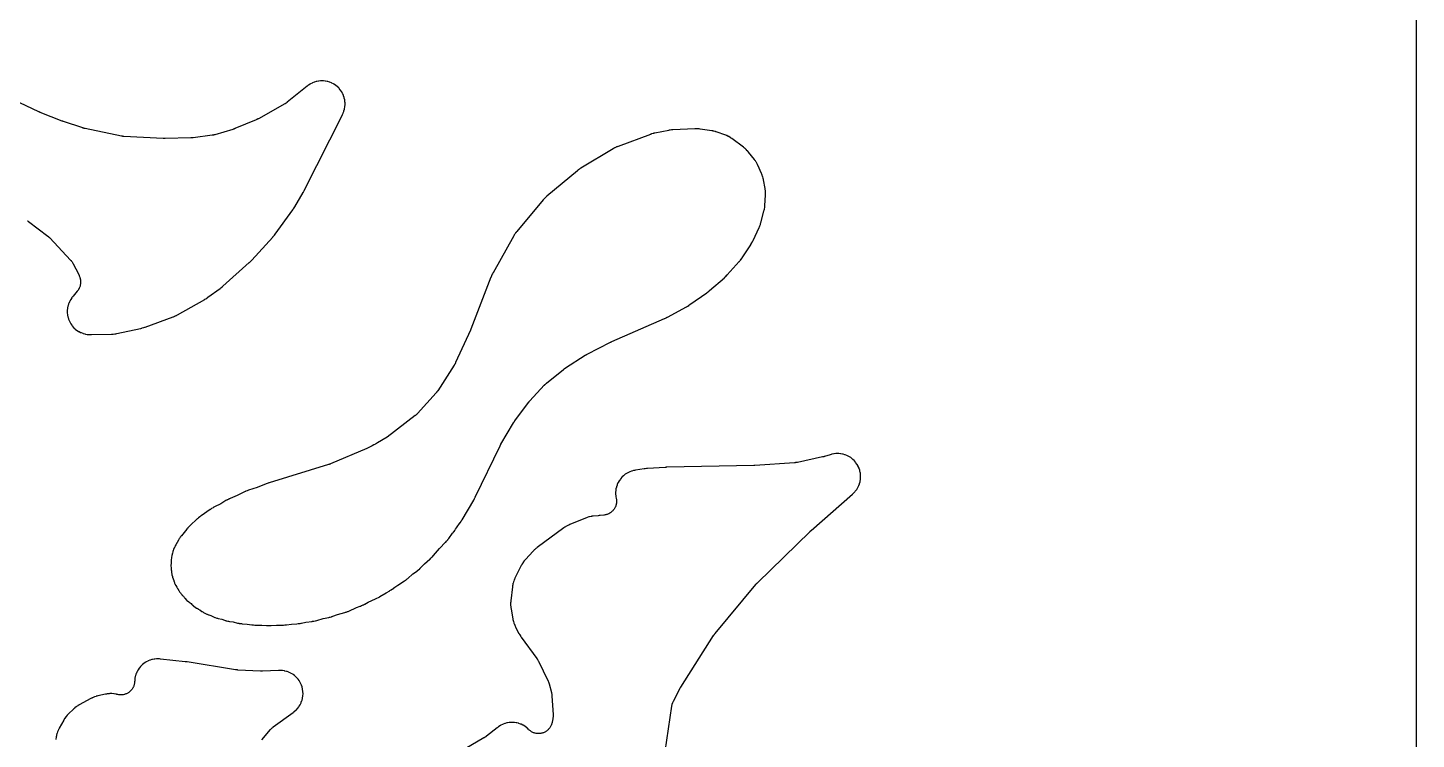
# Model space of a CAD drawing. Header units: millimetres. Extents: x 0 to 300, y 0 to 300.
# Drawn here: x 149.5 to 300, y 77 to 154.2 of the extents above; entities that cross this region are included whole.
import ezdxf

# ---------------------------------------------------------------- set-up
doc = ezdxf.new("R2010")
doc.units = ezdxf.units.MM
doc.layers.add('CUT', color=7, linetype='CONTINUOUS')

msp = doc.modelspace()

# ---------------------------------------------------------------- linework, layer by layer
at = {"layer": 'CUT'}
for points in [[(300.0289, 298.5625), (300.0289, 1.4375), (300.0289, 0.5522), (300.0253, 0.4788), (300.0167, 0.4206), (300.0024, 0.3635), (299.9826, 0.3082), (299.9574, 0.255), (299.9272, 0.2046), (299.8922, 0.1573), (299.8527, 0.1137), (299.8091, 0.0743), (299.7619, 0.0392), (299.7114, 0.009), (299.6583, -0.0162), (299.6029, -0.036), (299.5458, -0.0503), (299.4877, -0.0589), (299.4142, -0.0625), (298.5289, -0.0625), (1.4375, -0.0625)], [(149.4737, 133.2346), (149.4994, 133.2168), (149.5103, 133.2091), (149.5236, 133.1996), (149.5345, 133.1918), (149.5596, 133.1733), (149.5704, 133.1653), (151.6562, 131.583), (151.6637, 131.5773), (151.6753, 131.5683), (151.6943, 131.5532), (151.7194, 131.5325), (151.7415, 131.5139), (151.7587, 131.4988), (151.7685, 131.4901), (151.7721, 131.4869), (151.7929, 131.4676), (151.8384, 131.4239), (151.8652, 131.3971), (151.874, 131.3879), (151.8805, 131.3811), (154.1285, 128.986), (154.1355, 128.9784), (154.1463, 128.9666), (154.1639, 128.9469), (154.1871, 128.92), (154.2073, 128.8959), (154.21, 128.8924), (154.2434, 128.8483), (154.287, 128.7867), (154.3261, 128.7267), (154.3519, 128.6832), (154.3725, 128.6467), (154.379, 128.6346), (154.3838, 128.6255), (155.0188, 127.4018), (155.0241, 127.3915), (155.0311, 127.3775), (155.0509, 127.3355), (155.0729, 127.2855), (155.1019, 127.2105), (155.1267, 127.1368), (155.1492, 127.0587), (155.1622, 127.0039), (155.172, 126.9577), (155.1748, 126.9426), (155.1768, 126.9312), (155.191, 126.8484), (155.1972, 126.8055), (155.2068, 126.7268), (155.2131, 126.6404), (155.2145, 126.5827), (155.2125, 126.4961), (155.2084, 126.4386), (155.198, 126.3525), (155.1884, 126.2957), (155.1698, 126.2111), (155.1548, 126.1554), (155.1282, 126.0729), (155.1078, 126.019), (155.0734, 125.9395), (155.0479, 125.8877), (155.006, 125.8119), (154.9757, 125.7628), (154.9267, 125.6914), (154.8787, 125.6282), (154.8517, 125.5943), (154.3966, 125.0513), (154.3871, 125.0397), (154.3266, 124.9638), (154.3174, 124.952), (154.2822, 124.9054), (154.2648, 124.8812), (154.157, 124.7229), (154.1259, 124.6719), (154.0356, 124.506), (154.0097, 124.4521), (153.9363, 124.2781), (153.9159, 124.2219), (153.8603, 124.0414), (153.8455, 123.9835), (153.8081, 123.7984), (153.7992, 123.7393), (153.7803, 123.5513), (153.7774, 123.4917), (153.7773, 123.3028), (153.7803, 123.2431), (153.799, 123.0552), (153.8079, 122.9961), (153.8453, 122.8109), (153.86, 122.753), (153.9155, 122.5725), (153.9359, 122.5163), (154.0092, 122.3422), (154.0351, 122.2884), (154.1253, 122.1224), (154.1564, 122.0714), (154.2627, 121.9152), (154.2987, 121.8676), (154.42, 121.7228), (154.4606, 121.6789), (154.5957, 121.5469), (154.6404, 121.5073), (154.7879, 121.3894), (154.8364, 121.3544), (154.995, 121.2517), (155.0467, 121.2218), (155.2146, 121.1354), (155.269, 121.1107), (155.4448, 121.0414), (155.5014, 121.0223), (155.6831, 120.9709), (155.7413, 120.9575), (155.9273, 120.9244), (155.9866, 120.9168), (156.1775, 120.9022), (156.2074, 120.9006), (156.2657, 120.899), (156.2806, 120.8988), (156.3777, 120.8986), (156.3927, 120.8988), (158.5557, 120.9485), (158.57, 120.949), (158.6624, 120.9533), (158.6766, 120.9541), (158.732, 120.9581), (158.7603, 120.9607), (158.9439, 120.9825), (158.9721, 120.9865), (159.0269, 120.9956), (159.0409, 120.9981), (159.1318, 121.0155), (159.1457, 121.0184), (161.7151, 121.5733), (161.7354, 121.5781), (161.8669, 121.6113), (161.887, 121.6168), (162.0504, 121.6642), (162.0704, 121.6703), (162.1992, 121.7126), (162.219, 121.7195), (165.2698, 122.8396), (165.2812, 122.8439), (165.3552, 122.8728), (165.3665, 122.8774), (165.4106, 122.8956), (165.433, 122.9054), (165.5771, 122.9721), (165.599, 122.9828), (165.6415, 123.0046), (165.6523, 123.0103), (165.7222, 123.048), (165.7329, 123.0539), (168.6733, 124.7171), (168.6878, 124.7256), (168.7812, 124.7819), (168.7954, 124.7908), (168.9106, 124.8647), (168.9246, 124.874), (169.0147, 124.9355), (169.0284, 124.9451), (170.3366, 125.8922), (170.349, 125.9015), (170.429, 125.9626), (170.4412, 125.9721), (170.5396, 126.0514), (170.5515, 126.0613), (170.6282, 126.1264), (170.6399, 126.1366), (173.503, 128.6984), (173.5143, 128.7088), (173.5871, 128.7773), (173.5981, 128.788), (173.6872, 128.8764), (173.698, 128.8874), (173.7672, 128.9596), (173.7777, 128.9708), (176.0525, 131.4706), (176.0633, 131.4828), (176.1323, 131.5628), (176.1427, 131.5753), (176.2266, 131.6781), (176.2367, 131.6908), (176.3012, 131.7745), (176.311, 131.7875), (178.2368, 134.4293), (178.2455, 134.4416), (178.3012, 134.5222), (178.3097, 134.5347), (178.3771, 134.6377), (178.3852, 134.6504), (178.4368, 134.7337), (178.4445, 134.7466), (179.3483, 136.2913), (179.3527, 136.2991), (179.3835, 136.3536), (179.3882, 136.362), (179.4255, 136.4305), (179.43, 136.4389), (179.4586, 136.4935), (179.4632, 136.5025), (183.5998, 144.7345), (183.6061, 144.7475), (183.6465, 144.8331), (183.6526, 144.8463), (183.6756, 144.8982), (183.6868, 144.9251), (183.754, 145.0991), (183.7723, 145.1543), (183.8216, 145.3315), (183.8345, 145.3883), (183.8664, 145.5695), (183.8738, 145.6272), (183.888, 145.8106), (183.8897, 145.8687), (183.8861, 146.0527), (183.8822, 146.1107), (183.8608, 146.2934), (183.8513, 146.3508), (183.8123, 146.5306), (183.7972, 146.5868), (183.741, 146.762), (183.7206, 146.8165), (183.6477, 146.9854), (183.622, 147.0376), (183.5331, 147.1986), (183.5025, 147.2482), (183.3984, 147.3998), (183.3632, 147.4461), (183.2449, 147.587), (183.2054, 147.6297), (183.074, 147.7585), (183.0305, 147.7971), (182.8872, 147.9125), (182.8402, 147.9468), (182.6865, 148.0478), (182.6363, 148.0774), (182.4735, 148.163), (182.4208, 148.1875), (182.2504, 148.257), (182.1955, 148.2763), (182.0193, 148.329), (181.9628, 148.3429), (181.7822, 148.3782), (181.7247, 148.3866), (181.5415, 148.4042), (181.4834, 148.407), (181.2995, 148.4068), (181.2414, 148.404), (181.0583, 148.386), (181.0007, 148.3775), (180.8202, 148.3419), (180.7638, 148.3278), (180.5876, 148.2749), (180.5327, 148.2555), (180.3625, 148.1857), (180.3098, 148.161), (180.1472, 148.0751), (180.0971, 148.0455), (179.9414, 147.9428), (179.9175, 147.9262), (179.8716, 147.8926), (179.86, 147.8839), (179.785, 147.8263), (179.7736, 147.8172), (177.6233, 146.0783), (177.6158, 146.0723), (177.6041, 146.0631), (177.5846, 146.0481), (177.5582, 146.0284), (177.5345, 146.0112), (177.5155, 145.9979), (177.5045, 145.9904), (177.5004, 145.9876), (177.4763, 145.9719), (177.4222, 145.9378), (177.3894, 145.918), (177.3781, 145.9116), (177.3698, 145.9069), (174.4961, 144.3012), (174.4848, 144.295), (174.4584, 144.2807), (174.4471, 144.2747), (174.4331, 144.2674), (174.4217, 144.2616), (174.3949, 144.2481), (174.3834, 144.2424), (174.3701, 144.2359), (174.3585, 144.2304), (174.3313, 144.2176), (174.3196, 144.2123), (174.3053, 144.2058), (174.2936, 144.2006), (174.2661, 144.1887), (174.2542, 144.1836), (171.9527, 143.2235), (171.9413, 143.2188), (171.9146, 143.2081), (171.9032, 143.2036), (171.8892, 143.1982), (171.8776, 143.1939), (171.8507, 143.1839), (171.8391, 143.1797), (171.8258, 143.175), (171.8142, 143.171), (171.787, 143.1617), (171.7753, 143.1579), (171.761, 143.1532), (171.7492, 143.1495), (171.7218, 143.1411), (171.71, 143.1375), (169.7773, 142.5696), (169.7704, 142.5676), (169.7545, 142.563), (169.7515, 142.5622), (169.7204, 142.554), (169.6577, 142.5388), (169.6362, 142.5339), (169.606, 142.5281), (169.5256, 142.5144), (169.4911, 142.5092), (167.4154, 142.2372), (167.4039, 142.2357), (167.377, 142.2326), (167.3655, 142.2313), (167.3518, 142.2298), (167.3404, 142.2287), (167.3138, 142.2263), (167.3024, 142.2253), (167.2892, 142.2242), (167.2777, 142.2234), (167.251, 142.2216), (167.2395, 142.2209), (167.2255, 142.2202), (167.214, 142.2197), (167.1872, 142.2186), (167.1757, 142.2182), (164.3817, 142.1399), (164.3724, 142.1397), (164.3505, 142.1393), (164.3411, 142.1392), (164.3297, 142.1391), (164.3203, 142.1391), (164.2984, 142.1391), (164.2891, 142.1392), (164.2783, 142.1394), (164.2689, 142.1395), (164.247, 142.1401), (164.2377, 142.1403), (164.2262, 142.1407), (164.2169, 142.1411), (164.195, 142.1421), (164.1857, 142.1426), (159.9118, 142.3791), (159.9051, 142.3795), (159.8893, 142.3805), (159.8864, 142.3807), (159.8559, 142.3833), (159.7949, 142.3894), (159.774, 142.3918), (159.7451, 142.3961), (159.6686, 142.4089), (159.6359, 142.415), (155.7151, 143.2231), (155.702, 143.2258), (155.6716, 143.2326), (155.6586, 143.2356), (155.6429, 143.2393), (155.63, 143.2424), (155.6, 143.25), (155.5871, 143.2534), (155.5724, 143.2574), (155.5595, 143.2609), (155.5297, 143.2694), (155.5169, 143.2731), (155.5014, 143.2778), (155.4887, 143.2817), (155.4591, 143.2911), (155.4465, 143.2952), (153.3612, 143.9898), (153.3564, 143.9914), (153.3452, 143.9952), (153.3404, 143.9968), (153.329, 144.0008), (153.3231, 144.0028), (153.3094, 144.0077), (153.3035, 144.0098), (153.2968, 144.0122), (153.2909, 144.0143), (153.2772, 144.0194), (153.2721, 144.0213), (153.2611, 144.0255), (153.2454, 144.0315), (153.2386, 144.0342), (150.837, 144.9847), (150.8315, 144.9869), (150.8186, 144.9921), (150.8131, 144.9944), (150.8001, 144.9997), (150.7934, 145.0025), (150.7777, 145.0091), (150.7711, 145.0119), (150.7633, 145.0153), (150.7567, 145.0182), (150.7411, 145.025), (150.7344, 145.028), (150.7311, 145.0295), (150.7232, 145.0331), (150.7049, 145.0415), (150.6971, 145.0451), (138.2202, 150.9439)], [(218.0728, 72.0219), (219.3221, 80.638), (219.3303, 80.6853), (219.3484, 80.7751), (219.3737, 80.8719), (219.394, 80.9353), (219.4299, 81.0286), (219.4674, 81.1122), (219.4892, 81.1573), (220.183, 82.4978), (220.1877, 82.5067), (220.1987, 82.5274), (220.2035, 82.5362), (220.2093, 82.547), (220.2142, 82.5558), (220.2257, 82.5762), (220.2306, 82.5849), (220.2364, 82.595), (220.2415, 82.6037), (220.2534, 82.6238), (220.2586, 82.6325), (220.2649, 82.643), (220.2702, 82.6515), (220.2825, 82.6714), (220.2879, 82.6799), (223.8542, 88.2813), (223.8618, 88.2931), (223.8799, 88.3206), (223.8878, 88.3323), (223.8975, 88.3465), (223.9055, 88.3581), (223.9244, 88.385), (223.9327, 88.3964), (223.9422, 88.4095), (223.9506, 88.4208), (223.9704, 88.4471), (223.9789, 88.4583), (223.9895, 88.4719), (223.9982, 88.4829), (224.0188, 88.5086), (224.0277, 88.5195), (228.4276, 93.826), (228.4354, 93.8353), (228.4537, 93.8567), (228.4616, 93.8659), (228.4713, 93.877), (228.4793, 93.886), (228.4982, 93.907), (228.5063, 93.9159), (228.5158, 93.9261), (228.524, 93.9349), (228.5435, 93.9554), (228.5518, 93.9641), (228.5621, 93.9746), (228.5706, 93.9832), (228.5906, 94.0032), (228.5992, 94.0116), (234.3248, 99.5758), (234.3281, 99.579), (234.3359, 99.5865), (234.3392, 99.5897), (234.3472, 99.5973), (234.3513, 99.6012), (234.3609, 99.6103), (234.3651, 99.6141), (234.3699, 99.6186), (234.3741, 99.6224), (234.3838, 99.6314), (234.3875, 99.6347), (234.3955, 99.6419), (234.4069, 99.6521), (234.4119, 99.6565), (238.8978, 103.5963), (238.9086, 103.6061), (238.9783, 103.6703), (238.9889, 103.6804), (239.0299, 103.72), (239.0503, 103.7408), (239.1782, 103.8773), (239.216, 103.9218), (239.3284, 104.068), (239.3617, 104.1159), (239.4594, 104.2724), (239.4879, 104.3234), (239.57, 104.4886), (239.5934, 104.542), (239.659, 104.7145), (239.6771, 104.7699), (239.7256, 104.9479), (239.7382, 105.0049), (239.7693, 105.1867), (239.7763, 105.2447), (239.7895, 105.4287), (239.7909, 105.487), (239.7862, 105.6714), (239.7819, 105.7296), (239.7593, 105.9127), (239.7493, 105.9702), (239.709, 106.1503), (239.6935, 106.2065), (239.636, 106.3818), (239.6151, 106.4363), (239.5408, 106.6051), (239.5147, 106.6573), (239.4243, 106.8181), (239.3933, 106.8676), (239.2877, 107.0189), (239.252, 107.065), (239.1323, 107.2054), (239.0923, 107.2478), (238.9594, 107.3759), (238.9155, 107.4143), (238.7709, 107.5288), (238.7234, 107.5627), (238.5683, 107.6627), (238.5178, 107.6918), (238.3537, 107.7762), (238.3006, 107.8004), (238.1291, 107.8684), (238.0739, 107.8873), (237.8967, 107.9384), (237.8399, 107.9518), (237.6585, 107.9854), (237.6006, 107.9932), (237.4168, 108.009), (237.3585, 108.0112), (237.1741, 108.0091), (237.1158, 108.0056), (236.9324, 107.9856), (236.8748, 107.9765), (236.6917, 107.9382), (236.6633, 107.9315), (236.6081, 107.9172), (236.5941, 107.9133), (236.5029, 107.8872), (236.4889, 107.883), (235.8857, 107.6943), (235.8757, 107.6912), (235.8522, 107.6842), (235.8421, 107.6812), (235.8298, 107.6777), (235.8197, 107.6748), (235.7961, 107.6684), (235.786, 107.6656), (235.7743, 107.6626), (235.7641, 107.66), (235.7404, 107.654), (235.7302, 107.6515), (235.7177, 107.6486), (235.7075, 107.6462), (235.6836, 107.6408), (235.6734, 107.6386), (232.9344, 107.0549), (232.9188, 107.0517), (232.8823, 107.0446), (232.8666, 107.0416), (232.8475, 107.0383), (232.8317, 107.0356), (232.795, 107.0298), (232.7792, 107.0275), (232.7611, 107.0249), (232.7453, 107.0229), (232.7084, 107.0184), (232.6925, 107.0166), (232.6732, 107.0146), (232.6573, 107.0131), (232.6203, 107.0099), (232.6044, 107.0086), (228.308, 106.715), (228.2932, 106.714), (228.2778, 106.7131), (228.2727, 106.7128), (228.2601, 106.7122), (228.2548, 106.7119), (228.2485, 106.7116), (228.2431, 106.7114), (228.2305, 106.7109), (228.2258, 106.7107), (228.2157, 106.7104), (228.2011, 106.71), (228.1947, 106.7098), (218.7741, 106.5184), (218.768, 106.5183), (218.7256, 106.517), (218.719, 106.5168), (218.6662, 106.5146), (218.6598, 106.5143), (218.618, 106.5121), (218.6112, 106.5117), (216.6792, 106.3889), (216.6652, 106.3878), (216.5744, 106.3799), (216.5604, 106.3785), (216.4467, 106.366), (216.4327, 106.3642), (216.3424, 106.3521), (216.3285, 106.3501), (215.3937, 106.2021), (215.379, 106.1995), (215.2835, 106.182), (215.2688, 106.1791), (215.2118, 106.1671), (215.1827, 106.1603), (214.9976, 106.1117), (214.9407, 106.0937), (214.7637, 106.0279), (214.7089, 106.0043), (214.5394, 105.9212), (214.4871, 105.8923), (214.3267, 105.7928), (214.2776, 105.7588), (214.1279, 105.6438), (214.0824, 105.6051), (213.9448, 105.4759), (213.9034, 105.4329), (213.7794, 105.2905), (213.7424, 105.2436), (213.6332, 105.0897), (213.6011, 105.0393), (213.5076, 104.8753), (213.4807, 104.822), (213.4041, 104.6495), (213.3826, 104.5938), (213.3234, 104.4145), (213.3076, 104.3569), (213.2666, 104.1727), (213.2565, 104.1138), (213.234, 103.9264), (213.2299, 103.8668), (213.2261, 103.6781), (213.2279, 103.6184), (213.2429, 103.4302), (213.2506, 103.371), (213.2935, 103.1342), (213.3058, 103.0657), (213.3172, 102.9777), (213.3219, 102.9177), (213.3245, 102.8277), (213.3233, 102.7678), (213.3169, 102.678), (213.3096, 102.6185), (213.2943, 102.5298), (213.2811, 102.4714), (213.257, 102.3846), (213.2381, 102.3278), (213.2054, 102.2439), (213.1809, 102.1892), (213.14, 102.109), (213.1101, 102.057), (213.0614, 101.9813), (213.0265, 101.9326), (212.9705, 101.8622), (212.9309, 101.8172), (212.8681, 101.7527), (212.8242, 101.7118), (212.7553, 101.6539), (212.7075, 101.6177), (212.6332, 101.567), (212.5821, 101.5357), (212.503, 101.4926), (212.449, 101.4667), (212.366, 101.4317), (212.3097, 101.4112), (212.2237, 101.3848), (212.1656, 101.37), (212.0773, 101.3523), (211.9958, 101.3401), (211.9511, 101.3345), (211.5482, 101.2947), (211.4329, 101.2834), (211.3349, 101.2737), (210.7833, 101.2192), (210.7687, 101.2176), (210.6741, 101.2059), (210.6596, 101.2039), (210.6029, 101.1955), (210.574, 101.1905), (210.3896, 101.1539), (210.3327, 101.1396), (210.1528, 101.0852), (210.1249, 101.076), (210.071, 101.0567), (210.0572, 101.0516), (209.9683, 101.0174), (209.9546, 101.0119), (208.2659, 100.3143), (208.2493, 100.3071), (208.1421, 100.259), (208.1257, 100.2513), (208.0623, 100.2205), (208.0303, 100.2038), (207.8256, 100.0886), (207.7946, 100.07), (207.7354, 100.0318), (207.7203, 100.0217), (207.6235, 99.9551), (207.6088, 99.9447), (204.7345, 97.8362), (204.7228, 97.8274), (204.6473, 97.769), (204.6358, 97.7599), (204.5913, 97.7238), (204.5689, 97.7047), (204.4269, 97.5774), (204.4055, 97.5573), (204.3647, 97.517), (204.3544, 97.5065), (204.2882, 97.4378), (204.2782, 97.4271), (203.4588, 96.5335), (203.4494, 96.5231), (203.3896, 96.4547), (203.3805, 96.4441), (203.3455, 96.4021), (203.3281, 96.3802), (203.2197, 96.2373), (203.188, 96.1912), (203.0934, 96.0389), (203.0792, 96.0148), (203.0526, 95.9671), (203.0459, 95.9548), (203.0035, 95.8744), (202.9971, 95.8619), (202.3153, 94.4938), (202.3096, 94.4821), (202.2736, 94.4056), (202.2682, 94.3938), (202.2475, 94.3473), (202.2374, 94.3234), (202.1762, 94.1682), (202.1593, 94.119), (202.1124, 93.9613), (202.0997, 93.9108), (202.0663, 93.7474), (202.0616, 93.7218), (202.0536, 93.6716), (202.0516, 93.6587), (202.0401, 93.575), (202.0385, 93.5621), (201.8625, 92.0432), (201.861, 92.0286), (201.8523, 91.9334), (201.8511, 91.9187), (201.8473, 91.8615), (201.8461, 91.8321), (201.8428, 91.6437), (201.8447, 91.5849), (201.8599, 91.3971), (201.863, 91.3679), (201.8704, 91.3109), (201.8725, 91.2964), (201.8872, 91.202), (201.8896, 91.1875), (202.0966, 90.0416), (202.0995, 90.0267), (202.1194, 89.9303), (202.1226, 89.9155), (202.1361, 89.858), (202.1437, 89.8287), (202.1973, 89.6421), (202.2169, 89.5849), (202.289, 89.4047), (202.3009, 89.3769), (202.3256, 89.3232), (202.3321, 89.3095), (202.3755, 89.2211), (202.3824, 89.2076), (202.7488, 88.5064), (202.7538, 88.497), (202.7893, 88.432), (202.7947, 88.4224), (202.8187, 88.3801), (202.8307, 88.36), (202.9078, 88.2362), (202.92, 88.2173), (202.9419, 88.1849), (202.9479, 88.1762), (202.99, 88.1162), (202.9969, 88.1066), (204.6984, 85.7813), (204.7042, 85.7733), (204.7139, 85.7597), (204.7364, 85.7267), (204.7734, 85.6698), (204.7893, 85.6444), (204.791, 85.6416), (204.8061, 85.6156), (204.8392, 85.5563), (204.858, 85.5209), (204.8654, 85.506), (204.8699, 85.4971), (205.8893, 83.4067), (205.8942, 83.3967), (205.902, 83.38), (205.92, 83.3394), (205.9488, 83.2698), (205.9609, 83.2388), (205.9622, 83.2355), (205.9732, 83.2041), (205.9967, 83.1326), (206.0095, 83.0901), (206.0144, 83.0723), (206.0173, 83.0615), (206.2692, 82.1003), (206.2719, 82.0895), (206.2764, 82.0715), (206.2861, 82.028), (206.3007, 81.9538), (206.3065, 81.9209), (206.3071, 81.9174), (206.3117, 81.8842), (206.3207, 81.8092), (206.325, 81.7648), (206.3263, 81.7463), (206.327, 81.7352), (206.4459, 79.684), (206.4464, 79.6748), (206.4471, 79.6594), (206.4481, 79.6226), (206.4485, 79.5742), (206.4466, 79.5097), (206.4424, 79.445), (206.4359, 79.3808), (206.4293, 79.3329), (206.4235, 79.2964), (206.4208, 79.2813), (206.4191, 79.2723), (206.3463, 78.8896), (206.3368, 78.846), (206.3176, 78.7665), (206.2923, 78.681), (206.2727, 78.6249), (206.239, 78.5422), (206.2139, 78.4884), (206.1723, 78.4095), (206.142, 78.3584), (206.0927, 78.284), (206.0575, 78.2362), (206.0011, 78.167), (205.9613, 78.1229), (205.8984, 78.0597), (205.8544, 78.0197), (205.7855, 77.963), (205.7378, 77.9276), (205.6636, 77.878), (205.6126, 77.8475), (205.5339, 77.8055), (205.4802, 77.7802), (205.3977, 77.7462), (205.3417, 77.7263), (205.2562, 77.7007), (205.1985, 77.6865), (205.111, 77.6694), (205.0521, 77.661), (204.9633, 77.6527), (204.904, 77.6501), (204.8147, 77.6507), (204.7554, 77.654), (204.6667, 77.6633), (204.608, 77.6725), (204.5206, 77.6906), (204.4631, 77.7056), (204.378, 77.7323), (204.3222, 77.7528), (204.2402, 77.7878), (204.1867, 77.8138), (204.1085, 77.8567), (204.0579, 77.8879), (203.9844, 77.9384), (203.9371, 77.9744), (203.8689, 78.0319), (203.807, 78.0896), (203.7872, 78.1086), (203.7753, 78.1203), (203.7617, 78.1334), (203.6221, 78.2633), (203.5756, 78.3023), (203.4228, 78.418), (203.3726, 78.4521), (203.2089, 78.5519), (203.1555, 78.5807), (202.9825, 78.6634), (202.9266, 78.6868), (202.7461, 78.7516), (202.6881, 78.7691), (202.502, 78.8154), (202.4425, 78.827), (202.2527, 78.8542), (202.1923, 78.8598), (202.0007, 78.8677), (201.9401, 78.8671), (201.7487, 78.8557), (201.6884, 78.849), (201.4991, 78.8182), (201.4398, 78.8055), (201.2546, 78.7558), (201.1969, 78.7372), (201.0177, 78.669), (200.9622, 78.6447), (200.7907, 78.5588), (200.738, 78.5289), (200.5738, 78.4247), (200.5486, 78.4078), (200.5003, 78.3736), (200.488, 78.3647), (200.409, 78.3057), (200.397, 78.2965), (199.2112, 77.3635), (199.1991, 77.3541), (199.1704, 77.3324), (199.1581, 77.3232), (199.143, 77.3121), (199.1305, 77.3031), (199.1011, 77.2823), (199.0885, 77.2736), (199.0739, 77.2636), (199.0611, 77.2551), (199.031, 77.2353), (199.0181, 77.227), (199.0022, 77.217), (198.9891, 77.2088), (198.9585, 77.1901), (198.9452, 77.1823), (195.0809, 74.9194)], [(174.8524, 76.9654), (175.7986, 78.0834), (175.8073, 78.0936), (175.8192, 78.1072), (175.8556, 78.1466), (175.9183, 78.2103), (175.9467, 78.2379), (175.9762, 78.2641), (176.0443, 78.3221), (176.0862, 78.3556), (176.1006, 78.3664), (176.1114, 78.3744), (178.2608, 79.9416), (178.2726, 79.9504), (178.3487, 80.0087), (178.3602, 80.0179), (178.405, 80.054), (178.4275, 80.0731), (178.5685, 80.1989), (178.6105, 80.2402), (178.7368, 80.3773), (178.7745, 80.4226), (178.8867, 80.5714), (178.9199, 80.6202), (179.0169, 80.7793), (179.0451, 80.831), (179.126, 80.9989), (179.149, 81.0532), (179.2131, 81.2282), (179.2306, 81.2845), (179.2772, 81.4649), (179.2891, 81.5227), (179.3178, 81.7068), (179.324, 81.7654), (179.3345, 81.9515), (179.3349, 82.0104), (179.3271, 82.1966), (179.3217, 82.2553), (179.2956, 82.4399), (179.2845, 82.4978), (179.2404, 82.6789), (179.2237, 82.7354), (179.1621, 82.9113), (179.1399, 82.9659), (179.0613, 83.1349), (179.0339, 83.187), (178.9391, 83.3475), (178.9066, 83.3967), (178.7966, 83.5471), (178.7595, 83.5929), (178.6352, 83.7318), (178.5937, 83.7737), (178.4564, 83.8997), (178.4111, 83.9374), (178.2621, 84.0493), (178.2132, 84.0823), (178.0539, 84.1791), (178.0021, 84.2072), (177.8341, 84.2878), (177.7798, 84.3107), (177.6047, 84.3744), (177.5483, 84.3919), (177.3678, 84.4381), (177.3101, 84.45), (177.1259, 84.4783), (177.0672, 84.4844), (176.8786, 84.4947), (176.8491, 84.4955), (176.7915, 84.4958), (176.7768, 84.4957), (176.681, 84.4939), (176.6663, 84.4934), (174.954, 84.4182), (174.9432, 84.4178), (174.9181, 84.417), (174.9073, 84.4167), (174.8941, 84.4164), (174.8833, 84.4163), (174.8581, 84.4161), (174.8473, 84.416), (174.8349, 84.4161), (174.8241, 84.4162), (174.7989, 84.4166), (174.7881, 84.4168), (174.7749, 84.4172), (174.7641, 84.4176), (174.739, 84.4186), (174.7282, 84.4191), (172.2619, 84.5476), (172.2496, 84.5483), (172.2211, 84.5502), (172.2089, 84.5511), (172.194, 84.5522), (172.1818, 84.5533), (172.1533, 84.5559), (172.1411, 84.5572), (172.1271, 84.5587), (172.1149, 84.56), (172.0865, 84.5635), (172.0744, 84.565), (172.0596, 84.567), (172.0474, 84.5687), (172.0192, 84.5729), (172.0071, 84.5748), (166.7823, 85.4231), (166.7745, 85.4243), (166.7199, 85.4325), (166.7115, 85.4336), (166.6433, 85.4428), (166.635, 85.4439), (166.5811, 85.4504), (166.5722, 85.4513), (163.899, 85.7326), (163.8843, 85.7339), (163.7891, 85.7416), (163.7745, 85.7426), (163.7172, 85.7458), (163.6878, 85.7467), (163.4995, 85.748), (163.4408, 85.7455), (163.2558, 85.7286), (163.1976, 85.7204), (163.0152, 85.6855), (162.9581, 85.6716), (162.7799, 85.619), (162.7245, 85.5997), (162.5523, 85.5299), (162.499, 85.5052), (162.3345, 85.4189), (162.2839, 85.3891), (162.1286, 85.2872), (162.0811, 85.2526), (161.9366, 85.1359), (161.8927, 85.0968), (161.7602, 84.9666), (161.7204, 84.9234), (161.6013, 84.7809), (161.5659, 84.734), (161.4613, 84.5805), (161.4307, 84.5303), (161.3416, 84.3673), (161.316, 84.3145), (161.2433, 84.1435), (161.223, 84.0884), (161.1674, 83.9112), (161.1526, 83.8543), (161.1145, 83.6725), (161.1053, 83.6145), (161.0853, 83.4298), (161.0818, 83.3711), (161.0816, 83.3526), (161.0801, 83.3091), (161.0754, 83.2294), (161.0661, 83.1428), (161.0572, 83.0855), (161.0395, 83.0002), (161.025, 82.944), (160.9992, 82.8608), (160.9794, 82.8063), (160.9457, 82.726), (160.9207, 82.6737), (160.8793, 82.597), (160.8494, 82.5473), (160.8008, 82.475), (160.7662, 82.4285), (160.7109, 82.3612), (160.6719, 82.3182), (160.6103, 82.2566), (160.5674, 82.2176), (160.5002, 82.1622), (160.4537, 82.1276), (160.3814, 82.0789), (160.3318, 82.0489), (160.2551, 82.0075), (160.2028, 81.9825), (160.1225, 81.9487), (160.068, 81.9288), (159.9849, 81.9029), (159.9287, 81.8884), (159.8434, 81.8707), (159.7861, 81.8616), (159.6995, 81.8522), (159.6416, 81.8488), (159.5545, 81.8478), (159.4966, 81.85), (159.4098, 81.8575), (159.3523, 81.8652), (159.2667, 81.881), (159.189, 81.8993), (159.1468, 81.9103), (159.1148, 81.9195), (159.0566, 81.9331), (158.8708, 81.9669), (158.8115, 81.9746), (158.6232, 81.9897), (158.5635, 81.9916), (158.3746, 81.9879), (158.315, 81.9837), (158.1249, 81.961), (158.0953, 81.9567), (158.0378, 81.9469), (158.0231, 81.9442), (157.9278, 81.9255), (157.9131, 81.9224), (157.0881, 81.739), (157.0744, 81.7358), (156.9856, 81.7139), (156.972, 81.7104), (156.919, 81.6959), (156.892, 81.6879), (156.7204, 81.6325), (156.6678, 81.6127), (156.5021, 81.5414), (156.4765, 81.5297), (156.4272, 81.5057), (156.4146, 81.4994), (156.3333, 81.4574), (156.3209, 81.4508), (155.0722, 80.7685), (155.0608, 80.7621), (154.9873, 80.7199), (154.9761, 80.7132), (154.9324, 80.6869), (154.9104, 80.6729), (154.7712, 80.5803), (154.7291, 80.5495), (154.5984, 80.4452), (154.5784, 80.4285), (154.54, 80.395), (154.5303, 80.3863), (154.4676, 80.3292), (154.4581, 80.3203), (153.9221, 79.8099), (153.9113, 79.7993), (153.8419, 79.7298), (153.8313, 79.719), (153.7907, 79.6762), (153.7705, 79.6538), (153.6444, 79.5068), (153.6074, 79.4591), (153.4968, 79.3002), (153.4801, 79.275), (153.4489, 79.2249), (153.4411, 79.212), (153.3912, 79.1275), (153.3837, 79.1143), (152.8953, 78.2364), (152.889, 78.2249), (152.8491, 78.1493), (152.8431, 78.1376), (152.8201, 78.0917), (152.8089, 78.0679), (152.7402, 77.9141), (152.7209, 77.8652), (152.6666, 77.7081), (152.6517, 77.6578), (152.6109, 77.4943), (152.605, 77.4687), (152.5948, 77.4184), (152.5923, 77.4054), (152.5771, 77.3214), (152.5749, 77.3084), (152.5295, 77.022)]]:
    msp.add_lwpolyline(points, dxfattribs=at)
msp.add_lwpolyline([(165.0549, 95.3641), (165.0601, 95.3325), (165.0718, 95.2712), (165.075, 95.2556), (165.0754, 95.2536), (165.0761, 95.2408), (165.0771, 95.2251), (165.082, 95.1639), (165.0853, 95.1326), (165.1117, 94.9329), (165.1232, 94.871), (165.1697, 94.6778), (165.1876, 94.6176), (165.255, 94.4277), (165.2663, 94.3983), (165.2898, 94.3416), (165.2961, 94.3272), (165.31, 94.2961), (165.322, 94.2519), (165.3261, 94.2376), (165.3427, 94.1823), (165.3518, 94.1542), (165.4151, 93.9756), (165.4376, 93.9209), (165.517, 93.7517), (165.5447, 93.6995), (165.6418, 93.5367), (165.6575, 93.5116), (165.6895, 93.4636), (165.6978, 93.4514), (165.7415, 93.3891), (165.7438, 93.3843), (165.7828, 93.3073), (165.7889, 93.2955), (165.8133, 93.2497), (165.8264, 93.2266), (165.9131, 93.0801), (165.9421, 93.0356), (166.0401, 92.8992), (166.073, 92.8575), (166.1842, 92.7286), (166.202, 92.7088), (166.2376, 92.6711), (166.2468, 92.6615), (166.3074, 92.6), (166.3168, 92.5907), (166.3643, 92.5445), (166.4227, 92.4655), (166.4324, 92.4528), (166.4962, 92.3709), (166.5062, 92.3585), (166.5459, 92.3103), (166.5669, 92.2862), (166.7053, 92.1354), (166.751, 92.0907), (166.9046, 91.9555), (166.9292, 91.935), (166.9781, 91.8964), (166.9908, 91.8866), (167.074, 91.8245), (167.0869, 91.8151), (167.1925, 91.7405), (167.2818, 91.6537), (167.2925, 91.6436), (167.3628, 91.5787), (167.3737, 91.5688), (167.4168, 91.5308), (167.4394, 91.512), (167.5869, 91.3945), (167.6347, 91.3601), (167.793, 91.2576), (167.8181, 91.2423), (167.8678, 91.2134), (167.8806, 91.2062), (167.9645, 91.1603), (167.9775, 91.1534), (168.1474, 91.0657), (168.3725, 90.9067), (168.3843, 90.8985), (168.4615, 90.8467), (168.4734, 90.8389), (168.5205, 90.8089), (168.545, 90.7941), (168.7041, 90.703), (168.755, 90.677), (168.9221, 90.6015), (168.9484, 90.5904), (169.0004, 90.5698), (169.0137, 90.5647), (169.1009, 90.5326), (169.1144, 90.5278), (169.3378, 90.4516), (169.4748, 90.3809), (169.4858, 90.3753), (169.5577, 90.3401), (169.5688, 90.3348), (169.6125, 90.3145), (169.635, 90.3045), (169.7809, 90.2439), (169.8271, 90.2268), (169.9774, 90.1783), (170.001, 90.1712), (170.0474, 90.1584), (170.0593, 90.1552), (170.1369, 90.1353), (170.1489, 90.1324), (170.5411, 90.0406), (170.8122, 89.948), (170.825, 89.9438), (170.909, 89.9172), (170.9219, 89.9133), (170.9727, 89.8985), (170.9989, 89.8915), (171.1699, 89.8498), (171.1963, 89.844), (171.2483, 89.8338), (171.2616, 89.8314), (171.3483, 89.8164), (171.3617, 89.8142), (171.7675, 89.7535), (172.2484, 89.641), (172.2594, 89.6385), (172.3361, 89.6221), (172.3475, 89.6197), (172.398, 89.6099), (172.4225, 89.6057), (172.5752, 89.5826), (172.5989, 89.5795), (172.64, 89.5749), (172.6511, 89.5738), (172.7283, 89.5666), (172.7409, 89.5656), (173.2799, 89.5273), (173.7929, 89.4506), (173.8034, 89.4491), (173.8762, 89.4395), (173.887, 89.4382), (173.9349, 89.4328), (173.958, 89.4306), (174.1023, 89.4199), (174.1246, 89.4187), (174.1633, 89.4172), (174.1738, 89.4169), (174.2463, 89.4155), (174.2581, 89.4154), (174.8513, 89.4156), (175.3633, 89.3793), (175.3838, 89.3782), (175.5172, 89.3733), (175.5377, 89.3729), (175.7052, 89.3725), (175.7257, 89.3728), (175.8592, 89.377), (175.8797, 89.378), (176.4571, 89.4162), (177.0398, 89.4164), (177.0597, 89.4168), (177.189, 89.4211), (177.2089, 89.4221), (177.3708, 89.4329), (177.3906, 89.4346), (177.5194, 89.4475), (177.5391, 89.4498), (178.1001, 89.5249), (178.6492, 89.5613), (178.67, 89.563), (178.8048, 89.5766), (178.8255, 89.5791), (178.9939, 89.6021), (179.0145, 89.6053), (179.148, 89.6282), (179.1685, 89.6321), (179.653, 89.7329), (180.3156, 89.8216), (180.3366, 89.8248), (180.4728, 89.848), (180.4936, 89.8519), (180.6633, 89.887), (180.684, 89.8917), (180.8182, 89.9244), (180.8388, 89.9298), (181.5106, 90.1193), (182.1265, 90.2474), (182.1367, 90.2496), (182.2079, 90.2657), (182.2184, 90.2682), (182.2649, 90.2796), (182.2872, 90.2855), (182.4253, 90.3251), (182.4465, 90.3316), (182.483, 90.3435), (182.4929, 90.3469), (182.561, 90.3705), (182.5721, 90.3744), (183.0838, 90.5629), (183.8583, 90.7813), (183.8684, 90.7842), (183.9389, 90.8054), (183.9494, 90.8087), (183.9954, 90.8235), (184.0174, 90.831), (184.1536, 90.8806), (184.1744, 90.8887), (184.2104, 90.9033), (184.2201, 90.9074), (184.287, 90.936), (184.2978, 90.9408), (185.1319, 91.3173), (185.535, 91.4657), (185.5547, 91.4734), (185.6819, 91.5254), (185.7013, 91.5337), (185.8584, 91.6045), (185.8776, 91.6136), (186.0008, 91.6744), (186.0195, 91.6841), (186.408, 91.8933), (187.1877, 92.2452), (187.2072, 92.2545), (187.3328, 92.3167), (187.352, 92.3266), (187.5067, 92.4103), (187.5255, 92.4209), (187.6463, 92.492), (187.6647, 92.5033), (188.3335, 92.9301), (188.7371, 93.1473), (188.7558, 93.1578), (188.8762, 93.2283), (188.8945, 93.2395), (189.0423, 93.3333), (189.0602, 93.3451), (189.1753, 93.424), (189.1927, 93.4365), (189.6017, 93.7392), (190.3281, 94.2026), (190.337, 94.2084), (190.3983, 94.249), (190.4074, 94.2552), (190.4471, 94.2826), (190.466, 94.2962), (190.5821, 94.383), (190.5997, 94.3967), (190.6299, 94.4211), (190.638, 94.4278), (190.6938, 94.4746), (190.7028, 94.4822), (191.2468, 94.9566), (191.7285, 95.313), (191.7382, 95.3203), (191.8003, 95.3683), (191.8098, 95.3757), (191.8465, 95.4053), (191.8651, 95.4208), (191.9833, 95.524), (192.0011, 95.5402), (192.0354, 95.5727), (192.0441, 95.5811), (192.1, 95.6361), (192.1085, 95.6447), (192.5193, 96.066), (193.0898, 96.5635), (193.106, 96.5781), (193.2094, 96.675), (193.225, 96.6902), (193.3501, 96.8165), (193.3652, 96.8322), (193.4612, 96.9364), (193.4757, 96.9527), (194.1407, 97.729), (194.7883, 98.3934), (194.8033, 98.4093), (194.8987, 98.5145), (194.9131, 98.531), (195.0278, 98.6672), (195.0415, 98.6842), (195.129, 98.796), (195.1421, 98.8135), (195.5402, 99.3629), (195.6002, 99.4329), (195.6071, 99.4411), (195.6547, 99.4988), (195.6617, 99.5074), (195.6923, 99.5459), (195.7066, 99.5646), (195.7938, 99.6835), (195.8069, 99.7021), (195.829, 99.7348), (195.8349, 99.7438), (195.8752, 99.8058), (195.8817, 99.8159), (195.9622, 99.9453), (196.3883, 100.5334), (196.3964, 100.5448), (196.4479, 100.6195), (196.4556, 100.631), (196.5181, 100.7262), (196.5256, 100.738), (196.5735, 100.8149), (196.5808, 100.8268), (197.8362, 102.9499), (197.8425, 102.9607), (197.8825, 103.0317), (197.8885, 103.0427), (197.9368, 103.1328), (197.9426, 103.1439), (197.9796, 103.2165), (197.9852, 103.2277), (197.9953, 103.2486), (198, 103.2576), (198.0071, 103.2719), (200.7018, 108.8447), (200.7058, 108.8529), (200.7153, 108.8721), (200.7194, 108.8802), (200.7245, 108.8902), (200.7287, 108.8983), (200.7386, 108.9173), (200.7428, 108.9254), (200.7478, 108.9347), (200.7522, 108.9427), (200.7624, 108.9614), (200.7669, 108.9694), (200.7723, 108.9792), (200.7768, 108.9871), (200.7875, 109.0057), (200.7921, 109.0136), (202.1567, 111.3334), (202.1629, 111.3437), (202.1774, 111.3677), (202.1837, 111.3779), (202.1915, 111.3903), (202.1979, 111.4005), (202.2131, 111.4241), (202.2197, 111.4341), (202.2273, 111.4457), (202.234, 111.4556), (202.2498, 111.4788), (202.2567, 111.4887), (202.2651, 111.5007), (202.2721, 111.5105), (202.2885, 111.5332), (202.2956, 111.5429), (203.766, 113.5237), (203.7733, 113.5334), (203.7905, 113.5559), (203.7979, 113.5655), (203.807, 113.5771), (203.8146, 113.5866), (203.8324, 113.6086), (203.84, 113.618), (203.8489, 113.6288), (203.8567, 113.6381), (203.8751, 113.6596), (203.883, 113.6688), (203.8928, 113.6799), (203.9008, 113.689), (203.9198, 113.71), (203.9279, 113.719), (205.4871, 115.4048), (205.4982, 115.4166), (205.5244, 115.4439), (205.5357, 115.4555), (205.5496, 115.4695), (205.5612, 115.4809), (205.5883, 115.5072), (205.6, 115.5184), (205.6136, 115.531), (205.6255, 115.542), (205.6536, 115.5673), (205.6657, 115.5781), (205.6806, 115.5911), (205.6929, 115.6016), (205.7219, 115.6259), (205.7344, 115.6362), (207.5855, 117.1343), (207.5951, 117.142), (207.6178, 117.1598), (207.6275, 117.1674), (207.6395, 117.1765), (207.6493, 117.1839), (207.6724, 117.2011), (207.6824, 117.2084), (207.6939, 117.2167), (207.7039, 117.2238), (207.7275, 117.2404), (207.7376, 117.2474), (207.7501, 117.2559), (207.7603, 117.2628), (207.7843, 117.2786), (207.7947, 117.2854), (209.9393, 118.6622), (209.9483, 118.6679), (209.9695, 118.6811), (209.9786, 118.6867), (209.9897, 118.6935), (209.9989, 118.699), (210.0204, 118.7118), (210.0296, 118.7172), (210.0403, 118.7233), (210.0496, 118.7286), (210.0713, 118.7408), (210.0807, 118.746), (210.0922, 118.7522), (210.1016, 118.7573), (210.1236, 118.769), (210.1331, 118.774), (212.6607, 120.0759), (212.6661, 120.0786), (212.6785, 120.0849), (212.6838, 120.0875), (212.6966, 120.0939), (212.7031, 120.0972), (212.7185, 120.1047), (212.7251, 120.1078), (212.7327, 120.1115), (212.7394, 120.1146), (212.7549, 120.1219), (212.7615, 120.125), (212.7649, 120.1265), (212.7728, 120.1301), (212.7914, 120.1384), (212.7993, 120.1419), (218.5403, 122.6402), (218.5524, 122.6457), (218.6306, 122.6818), (218.6426, 122.6875), (218.7399, 122.735), (218.7518, 122.741), (218.8284, 122.7806), (218.8401, 122.7868), (220.9183, 123.9191), (220.9334, 123.9276), (221.0304, 123.9842), (221.0452, 123.9931), (221.1648, 124.0675), (221.1794, 124.0768), (221.2729, 124.1389), (221.2872, 124.1486), (223.0999, 125.4265), (223.1124, 125.4356), (223.1933, 125.4958), (223.2056, 125.5052), (223.3051, 125.5834), (223.3172, 125.5931), (223.3948, 125.6574), (223.4067, 125.6674), (225.0142, 127.0702), (225.0272, 127.0818), (225.1102, 127.1586), (225.1228, 127.1706), (225.2241, 127.2699), (225.2363, 127.2823), (225.3147, 127.3638), (225.3266, 127.3765), (226.6361, 128.8183), (226.6436, 128.8267), (226.6951, 128.8856), (226.7027, 128.8945), (226.7357, 128.9337), (226.7513, 128.953), (226.8455, 129.075), (226.8597, 129.0941), (226.8836, 129.1277), (226.89, 129.1369), (226.9337, 129.2008), (226.9407, 129.2112), (227.8726, 130.6376), (227.8841, 130.6558), (227.9562, 130.7754), (227.9669, 130.794), (228.052, 130.9471), (228.0621, 130.9661), (228.1255, 131.0905), (228.1349, 131.1098), (228.7845, 132.5064), (228.79, 132.5185), (228.8245, 132.5972), (228.8297, 132.6094), (228.8494, 132.6572), (228.859, 132.6819), (228.9175, 132.8436), (228.9259, 132.8687), (228.9414, 132.9181), (228.9452, 132.9308), (228.969, 133.0134), (228.9726, 133.0262), (229.3086, 134.2951), (229.3122, 134.3095), (229.3347, 134.4038), (229.338, 134.4183), (229.3501, 134.4753), (229.3555, 134.5046), (229.3863, 134.6958), (229.3903, 134.7253), (229.3967, 134.7832), (229.3981, 134.798), (229.4063, 134.8946), (229.4074, 134.9094), (229.4728, 135.9964), (229.4736, 136.0142), (229.4772, 136.1297), (229.4774, 136.1474), (229.4775, 136.2168), (229.4765, 136.2523), (229.463, 136.4828), (229.4599, 136.5183), (229.4517, 136.5871), (229.4494, 136.6047), (229.4324, 136.719), (229.4295, 136.7366), (229.2607, 137.6804), (229.2585, 137.6925), (229.2427, 137.7709), (229.2402, 137.783), (229.2298, 137.83), (229.224, 137.8539), (229.1835, 138.0065), (229.169, 138.0536), (229.1161, 138.2023), (229.1074, 138.2254), (229.0895, 138.27), (229.0848, 138.2814), (229.0534, 138.355), (229.0485, 138.3663), (228.649, 139.2531), (228.6438, 139.2642), (228.6095, 139.3365), (228.6041, 139.3475), (228.5826, 139.3905), (228.5711, 139.4123), (228.4947, 139.5503), (228.4692, 139.5924), (228.3817, 139.7237), (228.3677, 139.7439), (228.3394, 139.7828), (228.3321, 139.7927), (228.2837, 139.8564), (228.2762, 139.8662), (227.6294, 140.6836), (227.6211, 140.6939), (227.5663, 140.76), (227.5578, 140.7701), (227.524, 140.8092), (227.5063, 140.8288), (227.3899, 140.9519), (227.3519, 140.9886), (227.2251, 141.101), (227.2049, 141.1181), (227.1648, 141.1506), (227.1545, 141.1588), (227.0866, 141.2114), (227.076, 141.2194), (225.8315, 142.1404), (225.8195, 142.1491), (225.7406, 142.2044), (225.7284, 142.2128), (225.6803, 142.2449), (225.6552, 142.2607), (225.4922, 142.3581), (225.4398, 142.3859), (225.268, 142.4667), (225.2409, 142.4786), (225.1874, 142.5006), (225.1736, 142.5061), (225.0836, 142.5405), (225.0697, 142.5456), (224.2387, 142.8403), (224.225, 142.8449), (224.1358, 142.8742), (224.122, 142.8785), (224.0679, 142.8948), (224.0401, 142.9025), (223.8579, 142.9479), (223.8296, 142.9542), (223.7743, 142.9652), (223.7601, 142.9679), (223.6675, 142.984), (223.6532, 142.9863), (222.407, 143.172), (222.3926, 143.174), (222.2985, 143.1857), (222.284, 143.1873), (222.2273, 143.193), (222.1982, 143.1952), (222.009, 143.2048), (221.9798, 143.2055), (221.9229, 143.2057), (221.9083, 143.2055), (221.8135, 143.2034), (221.7989, 143.2029), (219.4442, 143.0933), (219.4338, 143.0927), (219.3609, 143.0881), (219.3501, 143.0873), (219.3024, 143.0834), (219.2795, 143.081), (219.1368, 143.0638), (219.1149, 143.0607), (219.0769, 143.0547), (219.0666, 143.0529), (218.9956, 143.0404), (218.9841, 143.0382), (217.4787, 142.742), (217.4668, 142.7395), (217.39, 142.7228), (217.3782, 142.7201), (217.3322, 142.7091), (217.3088, 142.703), (217.1575, 142.6603), (217.1344, 142.6532), (217.0894, 142.6385), (217.0779, 142.6347), (217.0037, 142.6088), (216.9923, 142.6047), (213.488, 141.3026), (213.4749, 141.2976), (213.3902, 141.2639), (213.3772, 141.2585), (213.3268, 141.2371), (213.3013, 141.2255), (213.1371, 141.1463), (213.1121, 141.1335), (213.064, 141.1075), (213.0517, 141.1006), (212.9726, 141.0554), (212.9605, 141.0483), (209.4675, 138.9412), (209.4583, 138.9356), (209.3942, 138.8953), (209.3847, 138.8892), (209.3432, 138.862), (209.3234, 138.8486), (209.2021, 138.762), (209.1836, 138.7483), (209.152, 138.7239), (209.1435, 138.7172), (209.0852, 138.6704), (209.0758, 138.6627), (205.7682, 135.8984), (205.7581, 135.8897), (205.6927, 135.8326), (205.6827, 135.8237), (205.6442, 135.7884), (205.6249, 135.7699), (205.5021, 135.6472), (205.4836, 135.6279), (205.4484, 135.5893), (205.4395, 135.5794), (205.3823, 135.514), (205.3736, 135.5038), (202.5069, 132.0755), (202.4981, 132.0647), (202.4419, 131.9941), (202.4333, 131.9832), (202.4005, 131.94), (202.3842, 131.9175), (202.2817, 131.7689), (202.2665, 131.7457), (202.2378, 131.6997), (202.2306, 131.6878), (202.1846, 131.6101), (202.1777, 131.5981), (199.9355, 127.6009), (199.9255, 127.5822), (199.8625, 127.4601), (199.8531, 127.4411), (199.7796, 127.2851), (199.7709, 127.2658), (199.7167, 127.1395), (199.7087, 127.1199), (197.5281, 121.5006), (197.5262, 121.4958), (197.5218, 121.4845), (197.5199, 121.4796), (197.5152, 121.468), (197.5128, 121.4621), (197.5071, 121.4483), (197.5047, 121.4424), (197.5018, 121.4355), (197.4993, 121.4296), (197.4935, 121.4158), (197.4912, 121.4107), (197.4864, 121.3996), (197.4793, 121.3838), (197.4762, 121.3769), (195.8824, 117.8751), (195.8755, 117.8602), (195.859, 117.8257), (195.8518, 117.8109), (195.8429, 117.7931), (195.8354, 117.7786), (195.8177, 117.7447), (195.81, 117.7303), (195.801, 117.7139), (195.7931, 117.6996), (195.7742, 117.6664), (195.7659, 117.6522), (195.7557, 117.6351), (195.7472, 117.6211), (195.7271, 117.5886), (195.7184, 117.5748), (193.9431, 114.8215), (193.9391, 114.8154), (193.9298, 114.8012), (193.9281, 114.7986), (193.9093, 114.7714), (193.8709, 114.7175), (193.8574, 114.6993), (193.8377, 114.6746), (193.7843, 114.6102), (193.7609, 114.5831), (191.7554, 112.3523), (191.7484, 112.3447), (191.7371, 112.3324), (191.7184, 112.3126), (191.693, 112.2867), (191.67, 112.264), (191.6513, 112.2463), (191.6406, 112.2362), (191.6366, 112.2325), (191.6128, 112.2114), (191.559, 112.1653), (191.5261, 112.1384), (191.5148, 112.1296), (191.5064, 112.1231), (188.4453, 109.7978), (187.4259, 109.1654), (187.1813, 109.0351), (187.0279, 108.9534), (186.8281, 108.847), (186.2522, 108.5402), (182.3066, 106.8799), (182.2974, 106.876), (182.2758, 106.8672), (182.2665, 106.8635), (182.2553, 106.8591), (182.2461, 106.8555), (182.2245, 106.8472), (182.2152, 106.8437), (182.2044, 106.8398), (182.1951, 106.8364), (182.1772, 106.83), (182.1653, 106.8259), (182.1572, 106.8232), (182.1531, 106.8218), (182.1434, 106.8187), (182.1208, 106.8115), (182.1111, 106.8085), (175.6511, 104.8325), (175.6386, 104.8285), (175.5578, 104.8019), (175.5454, 104.7976), (175.4447, 104.7619), (175.4324, 104.7574), (175.3528, 104.7272), (175.3406, 104.7225), (174.3549, 104.3241), (173.4345, 104.0293), (173.4242, 104.0259), (173.3525, 104.0015), (173.3418, 103.9978), (173.2951, 103.9809), (173.2727, 103.9723), (173.1346, 103.9161), (173.1134, 103.907), (173.077, 103.8905), (173.0672, 103.886), (172.9996, 103.8539), (172.9886, 103.8485), (172.1852, 103.447), (171.446, 103.1483), (171.4342, 103.1433), (171.3576, 103.1105), (171.3459, 103.1053), (171.3003, 103.0845), (171.2772, 103.0734), (171.1286, 102.9981), (171.106, 102.986), (171.0624, 102.9614), (171.0512, 102.955), (170.9795, 102.9126), (170.9686, 102.906), (170.4129, 102.5615), (169.7433, 102.2268), (169.724, 102.2168), (169.6001, 102.1491), (169.5812, 102.1383), (169.4288, 102.0479), (169.4104, 102.0364), (169.2916, 101.96), (169.2736, 101.9479), (168.2765, 101.2535), (168.2597, 101.2413), (168.1515, 101.1602), (168.1351, 101.1475), (168.003, 101.0412), (167.987, 101.0279), (167.8848, 100.9395), (167.8693, 100.9257), (167.0915, 100.2055), (167.0762, 100.1907), (166.9782, 100.0933), (166.9633, 100.078), (166.8448, 99.9515), (166.8305, 99.9357), (166.7397, 99.8316), (166.726, 99.8153), (166.1429, 99.0972), (166.1344, 99.0865), (166.0798, 99.016), (166.0715, 99.005), (166.0397, 98.9619), (166.0239, 98.9394), (165.9246, 98.7913), (165.9098, 98.7682), (165.882, 98.7223), (165.8751, 98.7105), (165.8306, 98.6332), (165.8239, 98.6212), (165.5448, 98.109), (165.5393, 98.0986), (165.4804, 97.9906), (165.473, 97.9767), (165.4263, 97.8853), (165.4192, 97.8712), (165.3926, 97.8156), (165.3797, 97.7868), (165.301, 97.5975), (165.2896, 97.5681), (165.269, 97.51), (165.2639, 97.4951), (165.2321, 97.3976), (165.2274, 97.3825), (165.166, 97.176), (165.1617, 97.1608), (165.1351, 97.0618), (165.1312, 97.0465), (165.1168, 96.9866), (165.1102, 96.9557), (165.0732, 96.7569), (165.065, 96.6944), (165.0491, 96.4928), (165.0475, 96.4613), (165.0459, 96.3998), (165.0457, 96.384), (165.0457, 96.2814), (165.0459, 96.2656), (165.0474, 96.2086), (165.0454, 96.1944), (165.0372, 96.1326), (165.0339, 96.1008), (165.0179, 95.8966), (165.0163, 95.8327), (165.0221, 95.6307), (165.0273, 95.567)], close=True, dxfattribs=at)

doc.saveas('drawing.dxf')
